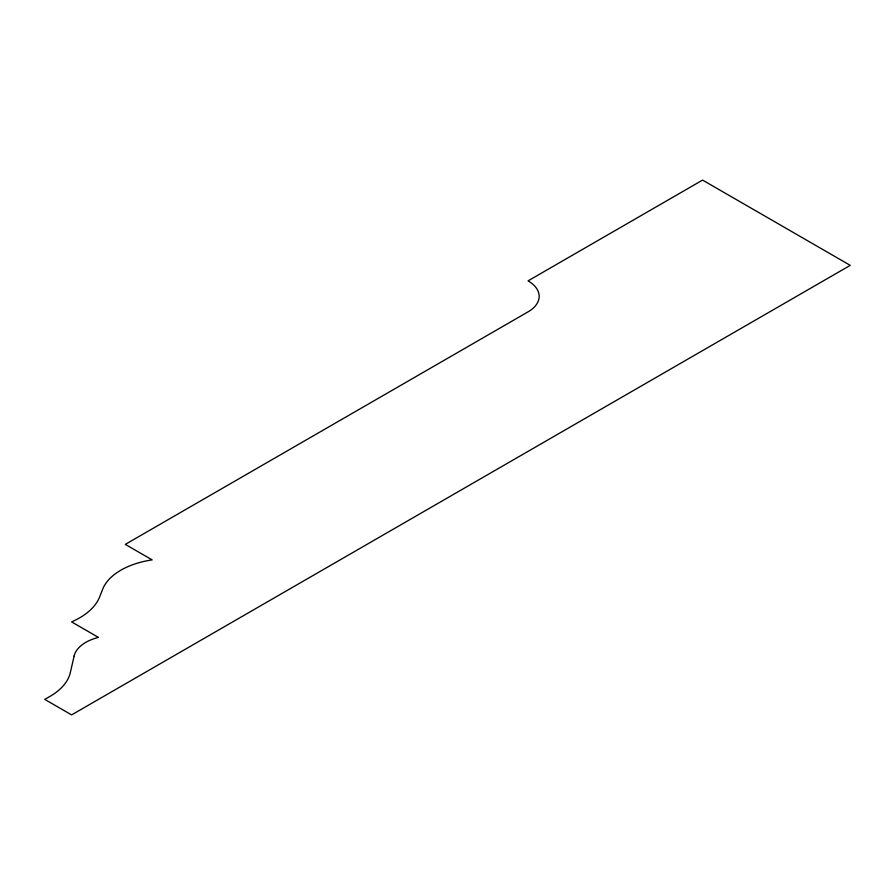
<?xml version="1.0" encoding="UTF-8"?>
<svg xmlns="http://www.w3.org/2000/svg" width="895" height="895" viewBox="0 0 895 895"><rect width="100%" height="100%" fill="white"/><g stroke="black" fill="none" stroke-linecap="round" stroke-linejoin="round"><path stroke-width="1.34" d="M74.128 655.99L70.336 672.559A71.779 41.438 0 0 1 51.283 695.628L44.75 699.398L71.6 714.904L850.25 265.356L702.575 180.096L528.05 280.862A37.97 21.927 0 0 1 528.05 311.863L125.3 544.384L152.15 559.89A68.076 39.302 0 0 0 102.612 589.313L99.658 596.875A74.732 43.15 0 0 1 71.6 621.891L98.45 637.397A40.935 23.639 0 0 0 74.128 655.99"/></g></svg>
